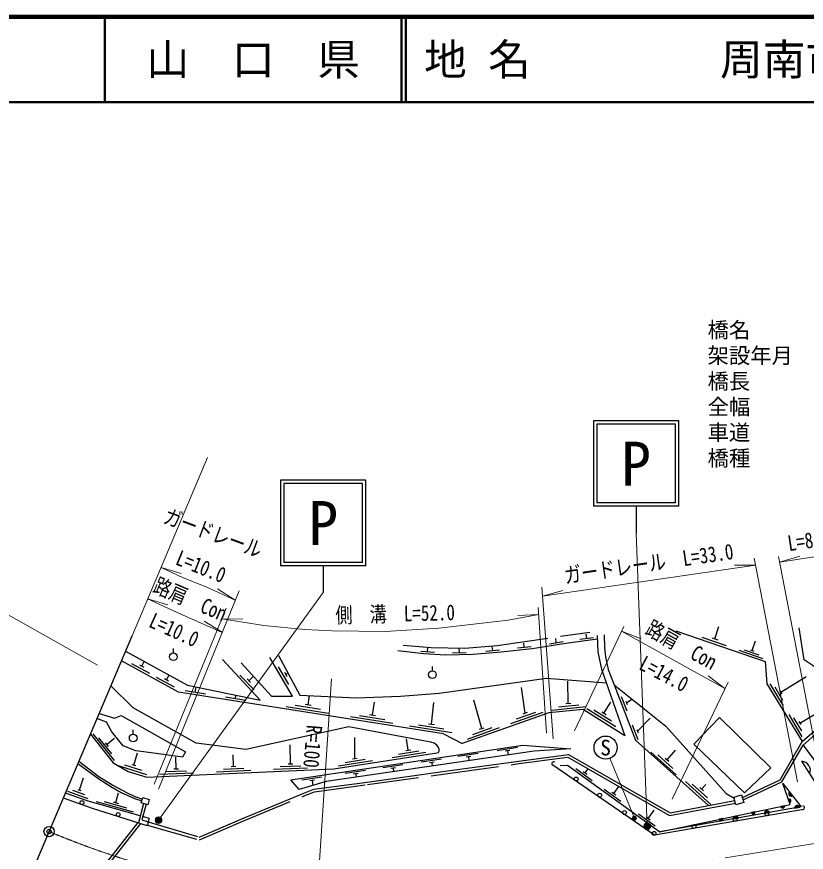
# Model space of a CAD drawing. Units: millimetres at full size, sheet at 1:1000; details may follow other scales. Extents: x 40000 to 680000, y 20000 to 380000.
# Drawn here: x 322692 to 415124, y 282253 to 380000 of the extents above; entities that cross this region are included whole.
import ezdxf
from ezdxf.enums import TextEntityAlignment as Align

# ---------------------------------------------------------------- set-up
doc = ezdxf.new("R2010")
doc.units = ezdxf.units.MM
doc.header["$LTSCALE"] = 1000
doc.header["$PDMODE"] = 32
doc.header["$PDSIZE"] = 500
doc.linetypes.add('CHAIN', pattern=[18.5, 12, -1.5, 3.5, -1.5])
doc.linetypes.add('DASHED', pattern=[7.5, 6, -1.5])
for name, color, linetype, lineweight in [('M-BGD', 7, 'Continuous', 25), ('M-BMK', 2, 'CHAIN', 13), ('M-BMK-OTRS', 5, 'Continuous', 25), ('M-BMK-SRVR', 3, 'Continuous', 25), ('M-STR-HTXT', 7, 'Continuous', 13), ('M-STR-STRC', 7, 'Continuous', 25), ('M-TTL', 2, 'Continuous', 140), ('M-TTL-LINE', 7, 'Continuous', 50)]:
    doc.layers.add(name, color=color, linetype=linetype, lineweight=lineweight)
doc.layers.add('M-OTRS', color=6, linetype='Continuous')
doc.layers.add('M-TTL-TXT', color=7, linetype='Continuous')
doc.styles.add('ＭＳ ゴシック', font='')
doc.styles.get('ＭＳ ゴシック').set_extended_font_data('MS Gothic')

msp = doc.modelspace()

# ---------------------------------------------------------------- hatches: boundary and pattern name
at = {"layer": 'M-BGD'}
for points in [[(413036, 288444, -0.4608), (413325, 288335, -0.4608), (413172, 288066)], [(413142, 289331), (413528, 288839, -0.84072)], [(412555, 287698, -0.4608), (412407, 287427, -0.4608), (412162, 287616)], [(414371, 287522), (413755, 287414, -0.84072)], [(407175, 286264), (406559, 286156, -0.84072)], [(409102, 286977, -0.4608), (408953, 286706, -0.4608), (408709, 286895)], [(410818, 286901), (410202, 286793, -0.84072)], [(405335, 286191, -0.4608), (405186, 285920, -0.4608), (404942, 286109)]]:
    msp.add_hatch(color=256, dxfattribs=at).paths.add_polyline_path(points)
at = {"layer": 'M-STR-HTXT'}
for points in [[(338958, 285796, -1), (339633, 286226, -0.41421), (339511, 285674, -0.41421)], [(395216, 286359, -0.41421), (395116, 286020, -0.41421), (394777, 286119, -1)], [(396165, 285085, -1), (396839, 285515, -0.41421), (396717, 284963, -0.41421)]]:
    msp.add_hatch(color=256, dxfattribs=at).paths.add_polyline_path(points)

# ---------------------------------------------------------------- linework, layer by layer
at = {"layer": 'M-BGD'}
for p, q in [((404419, 307230), (404904, 308650)), ((385860, 306777), (385788, 307252)), ((388621, 307169), (390226, 307387)), ((389423, 307278), (389359, 307754)), ((402902, 307432), (405741, 306461)), ((404087, 307344), (404750, 307117)), ((408789, 305856), (409177, 306992)), ((341031, 305578), (341031, 306086)), ((370793, 305724), (370825, 306203)), ((374508, 305619), (374498, 306099)), ((378410, 305862), (378366, 306340)), ((381311, 306161), (382922, 306337)), ((382116, 306249), (382064, 306726)), ((385059, 306656), (386660, 306899)), ((369985, 305777), (371602, 305671)), ((373698, 305602), (375318, 305635)), ((377604, 305788), (379217, 305936)), ((407214, 305887), (410053, 304917)), ((407860, 305920), (409563, 305338)), ((408590, 305924), (408988, 305788)), ((336125, 304345), (338231, 303194)), ((337076, 304167), (337567, 303899)), ((337322, 304033), (337626, 304590)), ((346777, 304804), (351179, 300032)), ((353305, 303950), (354510, 301875)), ((354027, 303305), (354308, 302821)), ((354167, 303063), (354409, 303203)), ((371353, 303483), (371353, 303991)), ((339029, 302758), (341135, 301607)), ((339981, 302580), (340472, 302311)), ((340226, 302446), (340529, 303000)), ((348826, 302982), (350494, 301256)), ((349681, 302529), (350070, 302126)), ((349876, 302328), (350370, 302805)), ((387263, 299686), (387207, 302265)), ((412145, 300978), (415117, 302818)), ((342416, 301167), (344787, 300794)), ((343601, 300981), (343695, 301573)), ((382225, 298534), (381774, 301543)), ((410858, 301954), (412405, 299383)), ((411424, 301594), (412352, 300052)), ((412037, 301158), (412254, 300798)), ((347126, 300426), (349496, 300053)), ((348311, 300240), (348326, 300588)), ((356811, 299510), (356979, 300581)), ((393467, 300474), (394110, 298792)), ((394069, 299740), (394716, 300159)), ((354248, 299306), (359187, 298529)), ((355282, 299447), (358246, 298980)), ((356465, 299564), (357157, 299456)), ((364349, 298324), (364582, 299806)), ((371246, 297239), (371532, 299764)), ((377135, 296734), (376220, 300063)), ((385334, 298889), (389313, 299290)), ((386099, 299268), (388487, 299508)), ((386985, 299658), (387542, 299715)), ((391441, 298531), (392225, 299810)), ((393994, 299936), (394144, 299544)), ((362821, 298261), (365784, 297795)), ((364003, 298378), (364695, 298270)), ((380539, 297301), (384310, 298635)), ((381194, 297851), (383456, 298651)), ((381961, 298441), (382489, 298627)), ((389422, 299064), (392833, 296975)), ((390261, 298902), (392308, 297648)), ((391202, 298677), (391680, 298385)), ((413082, 298359), (414607, 295776)), ((414361, 297372), (417194, 299044)), ((414626, 295223), (419054, 299032)), ((414763, 294778), (419309, 298854)), ((361786, 298120), (366725, 297343)), ((369718, 297176), (372681, 296710)), ((370900, 297293), (371592, 297185)), ((395356, 296413), (396865, 297948)), ((413645, 297995), (414561, 296445)), ((414254, 297553), (414468, 297191)), ((336327, 296072), (336327, 296581)), ((368683, 297035), (373623, 296258)), ((375449, 295501), (379221, 296835)), ((376104, 296051), (378366, 296851)), ((376871, 296640), (377399, 296827)), ((394755, 297146), (395397, 295465)), ((395281, 296609), (395431, 296217)), ((331593, 296107), (334095, 292986)), ((332281, 295632), (333782, 293760)), ((333219, 294846), (334155, 295597)), ((362274, 293215), (362292, 295679)), ((368537, 294186), (368330, 295520)), ((372641, 296108), (374844, 294969)), ((333044, 295065), (333394, 294628)), ((354730, 292600), (354704, 294808)), ((368260, 294143), (368813, 294229)), ((381301, 294492), (378927, 294135)), ((336405, 292460), (336846, 293894)), ((341370, 292016), (341311, 293365)), ((348073, 292309), (348014, 293658)), ((361997, 293172), (362551, 293258)), ((366643, 293346), (370596, 293959)), ((367392, 293735), (369764, 294103)), ((376720, 293803), (374347, 293446)), ((375841, 293458), (375288, 293375)), ((375565, 293417), (375631, 292975)), ((380422, 294147), (379868, 294064)), ((380145, 294106), (380214, 293647)), ((396937, 293977), (399910, 291300)), ((397733, 293665), (399516, 292059)), ((398617, 293272), (399033, 292897)), ((398825, 293085), (399829, 294199)), ((334556, 292401), (337901, 291372)), ((335313, 292482), (337320, 291865)), ((336171, 292532), (336639, 292388)), ((347794, 292297), (348353, 292322)), ((353543, 292278), (355941, 292383)), ((354451, 292588), (355010, 292613)), ((360380, 292375), (364333, 292988)), ((361130, 292764), (363501, 293132)), ((367909, 292478), (365536, 292121)), ((372429, 293158), (370056, 292801)), ((371550, 292813), (370997, 292730)), ((371274, 292772), (371338, 292345)), ((339396, 291390), (343392, 291564)), ((340183, 291694), (342581, 291799)), ((341090, 292004), (341650, 292029)), ((346099, 291683), (350095, 291857)), ((346886, 291987), (349284, 292092)), ((352756, 291974), (356752, 292148)), ((363529, 291819), (361156, 291463)), ((362651, 291475), (362097, 291392)), ((362374, 291433), (362433, 291040)), ((367031, 292134), (366477, 292050)), ((366754, 292092), (366816, 291682)), ((388126, 292052), (390073, 290648)), ((389013, 291709), (389467, 291381)), ((389240, 291545), (389588, 292027)), ((330028, 289545), (330527, 290959)), ((358426, 291052), (356053, 290695)), ((357548, 290708), (356994, 290624)), ((357271, 290666), (357361, 290068)), ((400976, 290534), (403949, 287857)), ((407639, 288677), (412071, 290742)), ((328649, 289395), (331007, 288563)), ((329221, 289511), (330635, 289012)), ((329863, 289603), (330193, 289486)), ((391479, 289633), (393426, 288229)), ((392593, 289126), (393190, 289954)), ((401771, 290221), (403555, 288615)), ((402656, 289828), (403072, 289454)), ((402864, 289641), (403366, 290198)), ((334301, 288060), (334627, 289215)), ((392366, 289290), (392820, 288962)), ((413036, 288444), (413172, 288066)), ((413528, 288839), (413142, 289331)), ((332005, 288208), (336337, 286988)), ((332937, 288195), (335535, 287463)), ((333998, 288146), (334604, 287975)), ((337519, 287959), (336932, 285712)), ((337847, 287869), (337343, 286055)), ((414538, 287551), (397971, 284654)), ((412555, 287698), (412162, 287616)), ((413755, 287414), (414371, 287522)), ((338215, 286210), (337446, 286426)), ((395500, 286733), (397447, 285329)), ((396614, 286225), (397316, 287198)), ((409102, 286977), (408709, 286895)), ((410202, 286793), (410818, 286901)), ((336932, 285712), (337790, 285426)), ((337343, 286055), (338099, 285827)), ((338215, 286210), (338099, 285827)), ((396387, 286389), (396841, 286061)), ((405335, 286191), (404942, 286109)), ((406559, 286156), (407175, 286264))]:
    msp.add_line(p, q, dxfattribs=at)
at = {"layer": 'M-BGD', "linetype": 'DASHED'}
for p, q in [((412071, 290742), (414626, 295223)), ((336863, 285733), (330952, 278225)), ((337178, 285630), (331254, 278112)), ((338099, 285827), (344056, 284025))]:
    msp.add_line(p, q, dxfattribs=at)
for points in [[(367922, 306497), (371213, 306225), (375146, 306137), (378924, 306451), (389799, 308022)], [(407727, 288387), (412279, 290497), (414763, 294778)], [(337961, 285438), (344084, 283699), (349163, 285895), (356415, 288890), (357539, 289340), (363771, 290166), (373165, 291467), (381212, 292588), (387216, 293391)]]:
    msp.add_lwpolyline(points, dxfattribs=at)
at = {"layer": 'M-BGD'}
for points in [[(399845, 308167), (410307, 304574), (410485, 301959), (414626, 295223)], [(418688, 298718), (416816, 302118), (416276, 303839), (414874, 304761), (414283, 308522)], [(367313, 305843), (370365, 305512), (372887, 305346), (376138, 305412), (379390, 305711), (383040, 306108), (386988, 306705), (390669, 307205)], [(390654, 307605), (390726, 305717), (390872, 304955), (391163, 303682), (393886, 295862)], [(391465, 307677), (391507, 306181), (391631, 305110), (391943, 303635), (392620, 301824), (395111, 295380), (403663, 287716)], [(335430, 305792), (342695, 301814), (351179, 300032)], [(348977, 304419), (352536, 300498), (354963, 300498), (352334, 305026)], [(353333, 305276), (355820, 300627), (362447, 300329), (367610, 300521), (372129, 300870), (384707, 302631), (391716, 302092)], [(372641, 296108), (341650, 300984), (334945, 304648)], [(331312, 296074), (334002, 292718), (335750, 291720), (337913, 291055), (359798, 292011), (371865, 293882), (372063, 293912), (372160, 294096), (372142, 294325), (372046, 294571), (371870, 294773), (371544, 295002), (371183, 295134), (370330, 295301), (361591, 296924), (349531, 294293), (343719, 295017), (336324, 299136), (333707, 301725)], [(392620, 301824), (398671, 297016), (405731, 289118), (406664, 288567)], [(332341, 298502), (334145, 297932), (334923, 298269), (342460, 294013), (342088, 293371), (339013, 293810), (336647, 294114), (335159, 294689), (333841, 296344), (333199, 297459), (332085, 297897)], [(393886, 295862), (388989, 298956), (384972, 298551), (374844, 294969)], [(414763, 294778), (417710, 290766), (419540, 289577), (422472, 289401), (420905, 295711)], [(344056, 284025), (349047, 286171), (356302, 289168), (357462, 289632), (363730, 290464), (373124, 291764), (381172, 292885), (387277, 293702)], [(387216, 293391), (399122, 286542), (406829, 288017)], [(387277, 293702), (399175, 286857), (406743, 288305)], [(329858, 292643), (332317, 290842), (333706, 289962), (334936, 289262), (336464, 288562), (337348, 288273)], [(329975, 292920), (332317, 291128), (333961, 290100), (335626, 289209), (336538, 288796), (337406, 288486)], [(414791, 287261), (397337, 284240), (385443, 292438)], [(386326, 292413), (387176, 292442), (397971, 284654), (413250, 287842)], [(418713, 288657), (416466, 289983), (414594, 292898)], [(413250, 287842), (412382, 290300), (414538, 287551)], [(328149, 288611), (331530, 287396), (336932, 285712)], [(337141, 286512), (331071, 288222), (328386, 289169)]]:
    msp.add_lwpolyline(points, dxfattribs=at)
for points in [[(401962, 294893), (404978, 298039), (410985, 292129), (407905, 289208)], [(355755, 289598), (354773, 290715), (381955, 294802), (387544, 294339), (383264, 294094), (358917, 290524)], [(337450, 288647), (338197, 288444), (338028, 287820), (337281, 288023)], [(406628, 288686), (407553, 288963), (407815, 288093), (406890, 287816)]]:
    msp.add_lwpolyline(points, close=True, dxfattribs=at)
for centre, radius in [((341031, 305128), 450), ((371353, 303033), 450), ((336327, 295622), 450), ((388178, 290827), 225), ((390933, 288928), 225), ((330334, 288064), 225), ((334566, 286680), 225), ((393845, 286897), 225), ((410508, 286748), 225), ((401969, 285270), 225), ((406784, 286104), 225), ((397299, 284462), 225)]:
    msp.add_circle(centre, radius, dxfattribs=at)
for centre, radius, start, end in [((385571, 292624), 225, 55.42172, 235.42172), ((414530, 291828), 1072, 338.83901, 86.57414), ((413134, 288266), 203, 280.79081, 118.71419), ((413378, 289118), 318, 138.00623, 298.22396), ((412365, 287626), 203, 182.82532, 20.74871), ((414072, 287414), 318, 19.80973, 180.02746), ((414694, 287465), 225, 264.26015, 84.26015), ((406877, 286156), 318, 19.80973, 180.02746), ((408912, 286905), 203, 182.82532, 20.74871), ((410519, 286793), 318, 19.80973, 180.02746), ((337861, 285640), 225, 251.59854, 71.59854), ((405145, 286119), 203, 182.82532, 20.74871)]:
    msp.add_arc(centre, radius, start, end, dxfattribs=at)
at = {"layer": 'M-BMK'}
msp.add_lwpolyline([(357880, 277102), (365737, 276878), (374829, 277197), (387375, 278624), (473802, 292661), (482568, 293906), (496056, 295193)], dxfattribs=at)
msp.add_arc((365337, 376823), 100000, 247.13618, 265.7231, dxfattribs=at)
at = {"layer": 'M-BMK-OTRS'}
msp.add_line((316895, 262057), (336190, 307584), dxfattribs=at)
at = {"layer": 'M-BMK-SRVR'}
msp.add_circle((326483, 284680), 600, dxfattribs=at)
at = {"layer": 'M-OTRS'}
msp.add_point((326483, 284680), dxfattribs=at)
at = {"layer": 'M-STR-HTXT'}
for p, q in [((336190, 307584), (345046, 328426)), ((396502, 285300), (395199, 319583)), ((411879, 316837), (416816, 291267)), ((412002, 316202), (419061, 317260)), ((412002, 316202), (414356, 316900)), ((384255, 312202), (409186, 315836)), ((409186, 315836), (406731, 315823)), ((414095, 290507), (409024, 316670)), ((339588, 315582), (341935, 314860)), ((339277, 289646), (348718, 312847)), ((348265, 311734), (346195, 313054)), ((385503, 295507), (384175, 313270)), ((384255, 312202), (386611, 312891)), ((317638, 312323), (332144, 304124)), ((338019, 311888), (340373, 311191)), ((339296, 286011), (358579, 312637)), ((384694, 296177), (383752, 310906)), ((338796, 290218), (347209, 310799)), ((383806, 310065), (381353, 309948)), ((346740, 307986), (344652, 309277)), ((346709, 309576), (349163, 309520)), ((387999, 296447), (393747, 308654)), ((393490, 308109), (405604, 301403)), ((393490, 308109), (395783, 307230)), ((359539, 302544), (357880, 277102)), ((399404, 288458), (405960, 302146)), ((405604, 301403), (403643, 302879)), ((394997, 286239), (392139, 293248))]:
    msp.add_line(p, q, dxfattribs=at)
for points in [[(339588, 315582), (342108, 314402), (344935, 313254), (348265, 311734)], [(338019, 311888), (341413, 310341), (346738, 307982)], [(346709, 309576), (351617, 308771), (356403, 308329), (359626, 308159), (365818, 308075), (372095, 308456), (380237, 309389), (383806, 310065)]]:
    msp.add_lwpolyline(points, dxfattribs=at)
for centre, radius in [((339296, 286011), 400), ((394997, 286239), 250), ((396502, 285300), 400)]:
    msp.add_circle(centre, radius, dxfattribs=at)
at = {"layer": 'M-STR-STRC'}
for p, q in [((400199, 332725), (390199, 332725)), ((390199, 332725), (390199, 322725)), ((400198, 322726), (400199, 332725)), ((399806, 332332), (390592, 332332)), ((390592, 332332), (390592, 323118)), ((399805, 323118), (399806, 332332)), ((363579, 325779), (353579, 325779)), ((353579, 325779), (353579, 315779)), ((363578, 315780), (363579, 325779)), ((363186, 325386), (353972, 325386)), ((353972, 325386), (353972, 316172)), ((363185, 316172), (363186, 325386)), ((400199, 322725), (390199, 322725)), ((399805, 323118), (390592, 323118)), ((395199, 322725), (395199, 319583)), ((363579, 315779), (353579, 315779)), ((363185, 316172), (353972, 316172)), ((358579, 315779), (358579, 312637))]:
    msp.add_line(p, q, dxfattribs=at)
msp.add_circle((391630, 294499), 1350, dxfattribs=at)
at = {"layer": 'M-TTL'}
msp.add_line((680000, 380000), (40000, 380000), dxfattribs=at)
at = {"layer": 'M-TTL-LINE'}
for p, q in [((333000, 380000), (333000, 370000)), ((367750, 380000), (367750, 370000)), ((368250, 380000), (368250, 370000)), ((40000, 370000), (680000, 370000))]:
    msp.add_line(p, q, dxfattribs=at)

# ---------------------------------------------------------------- texts
at = {"layer": 'M-STR-HTXT', "style": 'ＭＳ ゴシック'}
for s, p in [('橋名', (403564, 341893)), ('架設年月', (403564, 338893)), ('橋長', (403564, 335893)), ('全幅', (403564, 332893)), ('車道', (403564, 329893)), ('橋種', (403564, 326893))]:
    msp.add_text(s, height=1833, dxfattribs=at).set_placement(p, align=Align.BOTTOM_LEFT)
at = {"layer": 'M-STR-HTXT', "style": 'ＭＳ ゴシック', "width": 0.8}
for s, rotation, p in [('ガードレール', 339.676, (345180, 318231)), ('L=8.0', 8.52, (415637, 317298)), ('ガードレール\u3000L=33.0', 8.292, (396891, 314594)), ('L=10.0', 337.933, (343726, 314333)), ('路肩\u3000Con', 336.691, (342429, 310496)), ('側\u3000溝\u3000L=52.0', 1.452, (367034, 308694)), ('L=10.0', 335.568, (340523, 306941)), ('路肩\u3000Con', 331.034, (399811, 305233)), ('L=14.0', 332.202, (397800, 301852)), ('R=100', 265.331, (355897, 294751))]:
    msp.add_text(s, height=1833, rotation=rotation, dxfattribs=at).set_placement(p, align=Align.BOTTOM_CENTER)
at = {"layer": 'M-STR-STRC', "style": 'ＭＳ ゴシック'}
for s, height, p in [('P', 5132, (395199, 327725)), ('P', 5132, (358578, 320779)), ('S', 1833, (391630, 294499))]:
    msp.add_text(s, height=height, dxfattribs=at).set_placement(p, align=Align.MIDDLE_CENTER)
at = {"layer": 'M-TTL-TXT', "style": 'ＭＳ ゴシック'}
for s, p in [('地 名', (370380, 375000)), ('周南市大字夜市', (405024, 375000))]:
    msp.add_text(s, height=3666, dxfattribs=at).set_placement(p, align=Align.MIDDLE_LEFT)
msp.add_text('山\u3000口\u3000県', height=3666, dxfattribs=at).set_placement((350375, 375000), align=Align.MIDDLE_CENTER)

doc.saveas('drawing.dxf')
